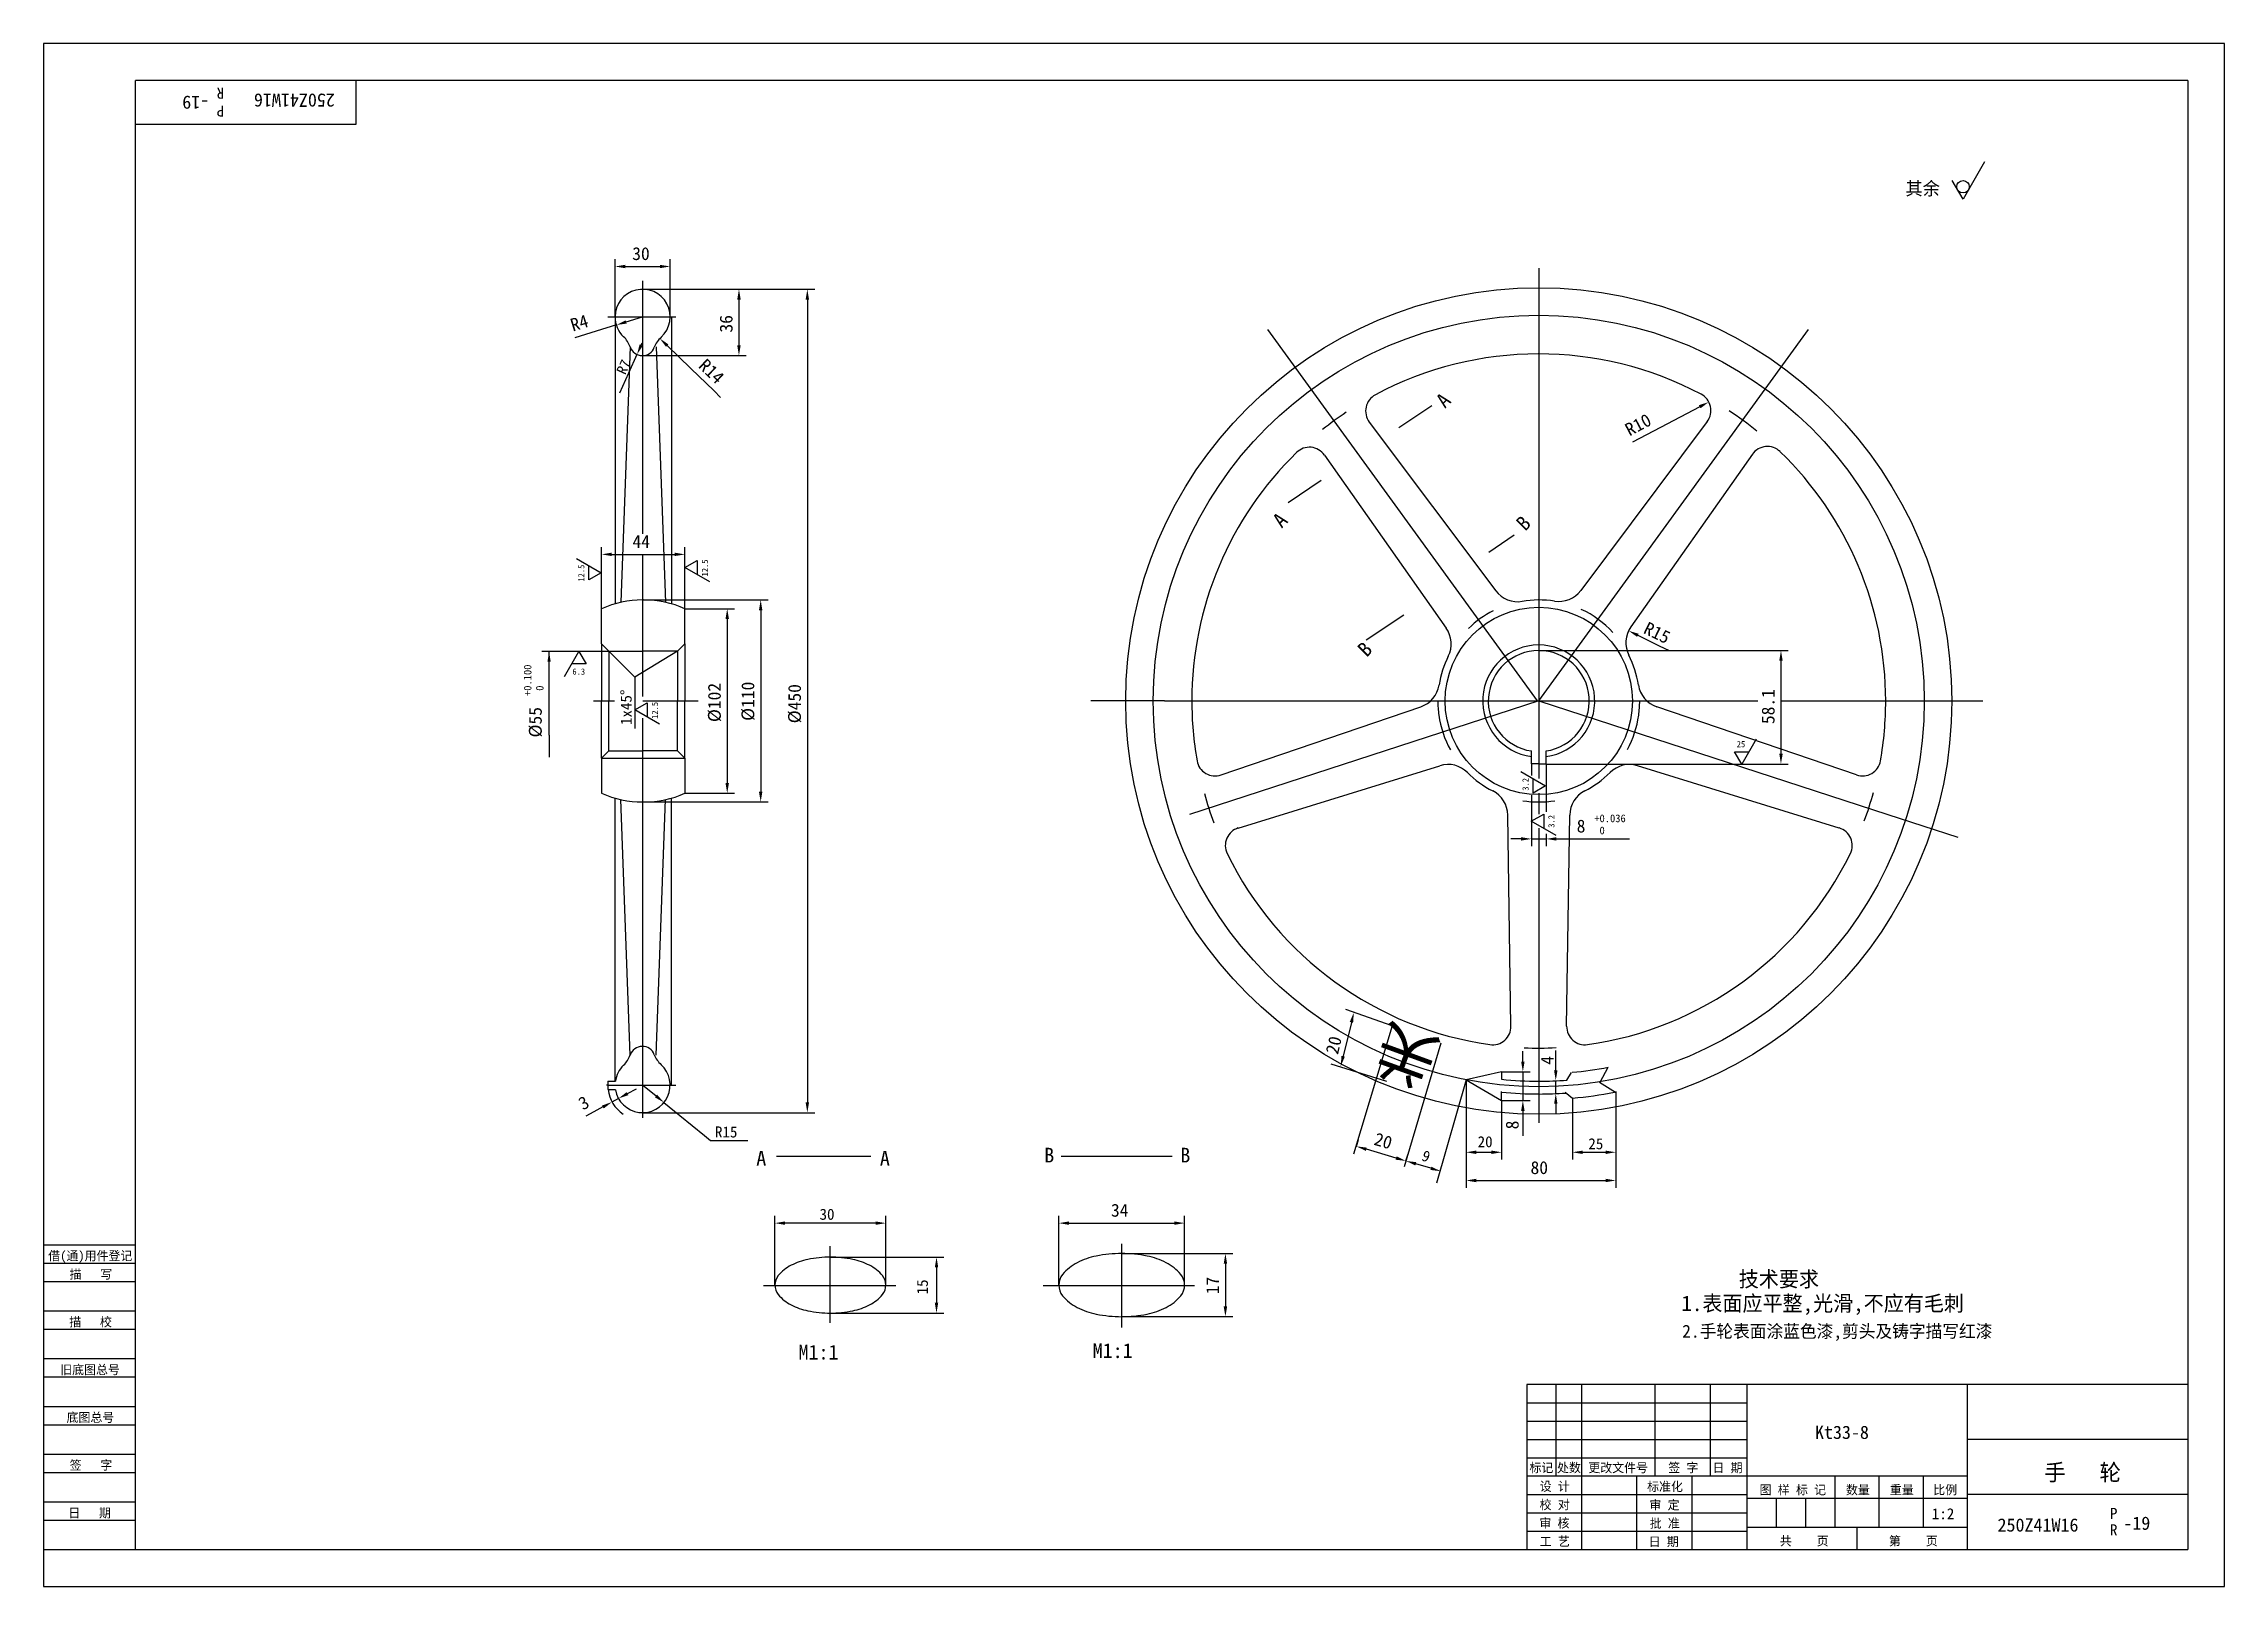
# Model space of a CAD drawing. Header units: metres. Extents: x 0 to 594, y 0 to 420.
import ezdxf

# ---------------------------------------------------------------- set-up
doc = ezdxf.new("R2010")
doc.units = ezdxf.units.M
for name, color, linetype in [('C', 6, 'Continuous'), ('D', 1, 'Continuous'), ('FL', 5, 'Continuous'), ('T', 7, 'Continuous'), ('TL', 4, 'Continuous')]:
    doc.layers.add(name, color=color, linetype=linetype)

# ---------------------------------------------------------------- blocks, each defined once
blk = doc.blocks.new('TUKUN2')
at = {"layer": 'FL'}
for p, q in [((594, 420), (0, 420)), ((0, 420), (0, 0)), ((594, 0), (594, 420)), ((0, 83), (25, 83)), ((0, 75), (25, 75)), ((0, 70), (25, 70)), ((0, 62), (25, 62)), ((0, 57), (25, 57)), ((412, 30), (412, 55)), ((419, 10), (419, 55)), ((439, 30), (439, 55)), ((454, 30), (454, 55)), ((0, 49), (25, 49)), ((404, 50), (464, 50)), ((0, 44), (25, 44)), ((404, 45), (464, 45)), ((0, 36), (25, 36)), ((404, 40), (464, 40)), ((0, 31), (25, 31)), ((404, 35), (464, 35)), ((449, 10), (449, 30)), ((404, 25), (464, 25)), ((0, 23), (25, 23)), ((0, 18), (25, 18)), ((404, 20), (464, 20)), ((404, 15), (464, 15)), ((0, 0), (594, 0))]:
    blk.add_line(p, q, dxfattribs=at)
at = {"layer": 'TL'}
for p, q in [((584, 410), (25, 410)), ((25, 10), (25, 410)), ((85, 410), (85, 398)), ((584, 410), (584, 10)), ((85, 398), (25, 398)), ((0, 93), (25, 93)), ((0, 88), (25, 88)), ((584, 55), (404, 55)), ((404, 55), (404, 10)), ((464, 10), (464, 55)), ((524, 10), (524, 55)), ((584, 40), (524, 40)), ((524, 30), (404, 30)), ((434, 10), (434, 30)), ((488, 16), (488, 30)), ((500, 16), (500, 30)), ((512, 16), (512, 30)), ((464, 24), (524, 24)), ((472, 16), (472, 24)), ((480, 16), (480, 24)), ((584, 25), (524, 25)), ((524, 16), (464, 16)), ((494, 10), (494, 16)), ((0, 10), (584, 10))]:
    blk.add_line(p, q, dxfattribs=at)
at = {"layer": 'T'}
for s, p in [('借(通)用件登记', (1.26, 88.76)), ('描   写', (7.09, 83.76)), ('描   校', (6.98, 70.76)), ('旧底图总号', (4.52, 57.76)), ('底图总号', (6.25, 44.76)), ('签   字', (7.1, 31.76)), ('标记', (404.71, 31.07)), ('处数', (412.22, 31.07)), ('更改文件号', (420.75, 31.07)), ('签 字', (442.53, 31.07)), ('日 期', (454.57, 31.07)), ('校 对', (407.48, 20.99)), ('设 计', (407.5, 25.99)), ('标准化', (436.77, 25.93)), ('审 定', (437.39, 20.93)), ('图 样 标 记', (467.4, 25.04)), ('数量', (490.92, 25.04)), ('重量', (502.88, 25.04)), ('比例', (514.7, 25.04)), ('日   期', (6.72, 18.76)), ('审 核', (407.41, 15.99)), ('批 准', (437.46, 15.93)), ('工 艺', (407.52, 10.99)), ('日 期', (437.18, 10.93)), ('共    页', (472.91, 11.13)), ('第    页', (502.62, 11.13))]:
    blk.add_text(s, height=2.5, dxfattribs=at).set_placement(p)

msp = doc.modelspace()

# ---------------------------------------------------------------- linework, layer by layer
at = {"layer": 'C'}
for p, q in [((407.25, 358.83), (407.25, 219.95)), ((163.16, 355.41), (163.16, 286.58)), ((153.68, 345.62), (172.23, 345.62)), ((406.89, 241.04), (333.42, 342.17)), ((407.25, 241.04), (480.73, 342.17)), ((163.16, 280.95), (163.16, 242.22)), ((149.75, 241.04), (155.49, 241.04)), ((163.22, 241.04), (178.25, 241.04)), ((305.32, 241.04), (285.21, 241.04)), ((305.32, 241.04), (466.9, 241.04)), ((407.25, 241.04), (312.15, 210.14)), ((407.25, 241.04), (502.36, 210.14)), ((473.22, 241.04), (528.19, 241.04)), ((163.16, 236.39), (163.16, 127.53)), ((407.25, 215.95), (407.25, 210.2)), ((502.36, 210.14), (511.87, 207.05)), ((407.25, 206.43), (407.25, 126.23)), ((511.87, 207.05), (521.38, 203.96)), ((153.68, 136.46), (153.3, 136.46)), ((153.68, 136.46), (172.23, 136.46)), ((214.16, 92.6), (214.16, 71.78)), ((293.55, 93.27), (293.55, 70.46)), ((196.12, 81.9), (232.12, 81.9)), ((272.29, 81.9), (313.51, 81.9))]:
    msp.add_line(p, q, dxfattribs=at)
msp.add_circle((407.25, 241.04), 105, dxfattribs=at)
msp.add_circle((407.25, 241.04), 105, dxfattribs=at)
msp.add_circle((407.25, 241.04), 105, dxfattribs=at)
at = {"layer": 'D'}
for p, q in [((528.66, 387.8), (522.81, 377.66)), ((522.81, 377.66), (519.88, 382.73)), ((155.66, 345.62), (155.66, 361.33)), ((158.46, 359.33), (167.86, 359.33)), ((170.66, 345.62), (170.66, 361.33)), ((163.16, 353.12), (191.4, 353.12)), ((191.4, 353.12), (210.03, 353.12)), ((158.67, 344.24), (163.16, 345.62)), ((189.4, 350.32), (189.4, 337.86)), ((208.03, 350.32), (208.03, 131.76)), ((150.49, 341.72), (144.67, 339.92)), ((156, 343.41), (150.49, 341.72)), ((161.62, 335.37), (159.31, 330.27)), ((162.78, 337.92), (163.07, 338.56)), ((163.16, 335.06), (191.4, 335.06)), ((169.86, 337.78), (176.32, 331.58)), ((159.31, 330.27), (156.87, 324.88)), ((176.32, 331.58), (182.64, 325.52)), ((182.64, 325.52), (184.4, 323.7)), ((451.1, 321.15), (440.37, 315.51)), ((440.37, 315.51), (432.77, 311.52)), ((145.14, 279.86), (151.9, 275.96)), ((151.96, 266.16), (151.96, 282.95)), ((154.76, 280.95), (171.88, 280.95)), ((174.66, 277.37), (178.04, 279.32)), ((174.68, 266.16), (174.68, 282.95)), ((178.04, 279.32), (178.04, 275.41)), ((148.52, 274), (148.52, 277.91)), ((151.9, 275.96), (148.52, 274)), ((181.42, 273.46), (174.66, 277.37)), ((163.16, 268.54), (197.32, 268.54)), ((174.68, 266.16), (188.2, 266.16)), ((186.2, 263.36), (186.2, 218.72)), ((195.32, 265.74), (195.32, 216.34)), ((434.24, 258.92), (440.09, 256.09)), ((440.09, 256.09), (442.76, 254.79)), ((153.85, 254.52), (135.68, 254.52)), ((137.68, 231.73), (137.68, 254.52)), ((141.9, 247.75), (145.81, 254.51)), ((147.76, 251.13), (143.85, 251.13)), ((145.81, 254.51), (147.76, 251.13)), ((153.96, 254.61), (161.03, 247.53)), ((172.68, 254.61), (161.03, 247.53)), ((407.25, 254.79), (475.22, 254.79)), ((473.22, 251.99), (473.22, 226.68)), ((161.03, 247.53), (161.03, 233.58)), ((161.03, 238.59), (164.41, 240.54)), ((167.79, 234.69), (161.03, 238.59)), ((164.41, 240.54), (164.41, 236.64)), ((137.68, 231.73), (137.68, 225.75)), ((462.54, 223.84), (460.59, 227.22)), ((460.59, 227.22), (464.5, 227.22)), ((466.45, 230.6), (462.54, 223.84)), ((402.33, 221.82), (409.09, 217.92)), ((405.25, 223.93), (405.25, 220.77)), ((405.71, 215.96), (405.71, 219.87)), ((409.19, 223.88), (475.22, 223.88)), ((409.25, 223.93), (409.25, 210.9)), ((174.68, 215.92), (188.2, 215.92)), ((405.25, 215.36), (405.25, 201.49)), ((409.09, 217.92), (405.71, 215.96)), ((163.16, 213.54), (197.32, 213.54)), ((405.22, 208.31), (408.6, 210.27)), ((411.98, 204.41), (405.22, 208.31)), ((408.6, 210.27), (408.6, 206.36)), ((402.45, 203.49), (399.65, 203.49)), ((405.25, 203.49), (409.25, 203.49)), ((409.25, 204.9), (409.25, 201.49)), ((412.05, 203.49), (414.85, 203.49)), ((414.85, 203.49), (417.28, 203.49)), ((417.28, 203.49), (431.95, 203.49)), ((367.31, 152.57), (354.7, 157.05)), ((356.22, 153.55), (353.98, 144.32)), ((367.31, 152.57), (356.82, 117.7)), ((380.55, 147.92), (370.59, 114.2)), ((402.92, 142.87), (402.92, 145.67)), ((411.88, 143.3), (411.88, 145.89)), ((411.88, 140.5), (411.88, 143.3)), ((365.85, 137.48), (350.72, 142.17)), ((387.45, 137.93), (379.38, 109.77)), ((387.45, 137.93), (387.45, 116.18)), ((397.1, 140.07), (404.92, 140.07)), ((402.92, 140.07), (402.92, 132.25)), ((411.88, 134.17), (411.88, 137.7)), ((156.58, 132.82), (154.79, 131.84)), ((159.04, 134.15), (161.51, 135.49)), ((166.81, 133.49), (163.16, 136.46)), ((168.98, 131.73), (173.32, 128.19)), ((397.1, 132.25), (404.92, 132.25)), ((397.14, 132.38), (397.14, 116.18)), ((411.88, 131.37), (411.88, 128.57)), ((416.43, 132.92), (416.43, 116.18)), ((428.24, 134.7), (428.24, 116.18)), ((149.86, 129.17), (147.73, 128.02)), ((152.33, 130.51), (149.86, 129.17)), ((163.16, 128.96), (210.03, 128.96)), ((173.32, 128.19), (179.98, 122.77)), ((402.92, 129.45), (402.92, 126.65)), ((402.92, 126.65), (402.92, 124.23)), ((179.98, 122.77), (181.63, 121.37)), ((181.63, 121.37), (191.86, 121.37)), ((357.61, 119.78), (358.17, 121.7)), ((368.39, 116.61), (360.3, 118.99)), ((402.92, 124.23), (402.92, 122.62)), ((199.61, 117.09), (225.32, 117.09)), ((277.16, 117.09), (307.36, 117.09)), ((371.08, 115.82), (371.64, 117.74)), ((377.86, 113.82), (373.76, 115.03)), ((387.45, 116.18), (387.45, 108.5)), ((390.25, 118.18), (394.34, 118.18)), ((419.23, 118.18), (425.44, 118.18)), ((428.24, 116.18), (428.24, 108.5)), ((390.25, 110.5), (425.44, 110.5)), ((199.16, 81.9), (199.16, 100.89)), ((226.62, 98.89), (201.96, 98.89)), ((229.42, 81.9), (229.42, 100.89)), ((276.51, 82.06), (276.51, 100.89)), ((279.31, 98.89), (307.99, 98.89)), ((310.79, 81.9), (310.79, 100.89)), ((214.16, 89.63), (245.21, 89.63)), ((293.65, 90.62), (323.9, 90.62)), ((243.21, 86.83), (243.21, 77.2)), ((321.9, 87.82), (321.9, 76.23)), ((214.16, 74.4), (245.21, 74.4)), ((293.65, 73.43), (323.9, 73.43))]:
    msp.add_line(p, q, dxfattribs=at)
msp.add_circle((522.81, 381.04), 1.69, dxfattribs=at)
msp.add_arc((163.16, 136.46), 9.5, 187.32, 235.85, dxfattribs=at)
for points in [[(158.46, 359.79), (158.46, 358.86), (155.66, 359.33)], [(167.86, 359.79), (167.86, 358.86), (170.66, 359.33)], [(188.93, 350.32), (189.87, 350.32), (189.4, 353.12)], [(207.56, 350.32), (208.49, 350.32), (208.03, 353.12)], [(158.81, 343.79), (158.53, 344.68), (156, 343.41)], [(169.54, 337.44), (170.19, 338.12), (167.84, 339.72)], [(163.2, 337.73), (162.35, 338.12), (161.62, 335.37)], [(188.93, 337.86), (189.87, 337.86), (189.4, 335.06)], [(451.32, 320.74), (450.88, 321.56), (453.58, 322.45)], [(154.76, 281.42), (154.76, 280.49), (151.96, 280.95)], [(171.88, 281.42), (171.88, 280.49), (174.68, 280.95)], [(194.85, 265.74), (195.78, 265.74), (195.32, 268.54)], [(185.73, 263.36), (186.67, 263.36), (186.2, 266.16)], [(434.04, 258.5), (434.44, 259.34), (431.72, 260.15)], [(137.23, 251.72), (137.68, 254.52), (138.13, 251.72)], [(472.76, 251.99), (473.69, 251.99), (473.22, 254.79)], [(472.76, 226.68), (473.69, 226.68), (473.22, 223.88)], [(185.73, 218.72), (186.67, 218.72), (186.2, 215.92)], [(194.85, 216.34), (195.78, 216.34), (195.32, 213.54)], [(402.45, 203.96), (402.45, 203.03), (405.25, 203.49)], [(412.05, 203.96), (412.05, 203.03), (409.25, 203.49)], [(355.77, 153.66), (356.68, 153.44), (356.89, 156.27)], [(353.52, 144.43), (354.43, 144.21), (353.31, 141.6)], [(402.45, 142.87), (403.39, 142.87), (402.92, 140.07)], [(411.42, 140.5), (412.35, 140.5), (411.88, 137.7)], [(152.1, 130.92), (152.55, 130.1), (154.79, 131.84)], [(158.82, 134.56), (159.27, 133.74), (156.58, 132.82)], [(166.51, 133.13), (167.1, 133.86), (168.98, 131.73)], [(207.56, 131.76), (208.49, 131.76), (208.03, 128.96)], [(402.45, 129.45), (403.39, 129.45), (402.92, 132.25)], [(411.42, 131.37), (412.35, 131.37), (411.88, 134.17)], [(360.43, 119.44), (360.16, 118.54), (357.61, 119.78)], [(368.52, 117.06), (368.26, 116.16), (371.08, 115.82)], [(373.9, 115.47), (373.63, 114.58), (371.08, 115.82)], [(377.99, 114.26), (377.73, 113.37), (380.55, 113.02)], [(390.25, 118.64), (390.25, 117.71), (387.45, 118.18)], [(394.34, 118.64), (394.34, 117.71), (397.14, 118.18)], [(419.23, 118.64), (419.23, 117.71), (416.43, 118.18)], [(425.44, 118.64), (425.44, 117.71), (428.24, 118.18)], [(390.25, 110.97), (390.25, 110.03), (387.45, 110.5)], [(425.44, 110.97), (425.44, 110.03), (428.24, 110.5)], [(201.96, 99.35), (201.96, 98.42), (199.16, 98.89)], [(226.62, 99.35), (226.62, 98.42), (229.42, 98.89)], [(279.31, 99.35), (279.31, 98.42), (276.51, 98.89)], [(307.99, 99.35), (307.99, 98.42), (310.79, 98.89)], [(242.74, 86.83), (243.67, 86.83), (243.21, 89.63)], [(321.43, 87.82), (322.37, 87.82), (321.9, 90.62)], [(242.74, 77.2), (243.67, 77.2), (243.21, 74.4)], [(321.43, 76.23), (322.37, 76.23), (321.9, 73.43)]]:
    msp.add_solid(points, dxfattribs=at)
at = {"layer": 'TL'}
for p, q in [((155.66, 345.62), (155.66, 267.5)), ((170.98, 345.62), (170.98, 267.5)), ((159.76, 337.42), (157.26, 267.9)), ((166.88, 337.42), (169.38, 267.9)), ((378.15, 321.4), (369.18, 315.36)), ((361.1, 316.99), (395.52, 271.07)), ((453.15, 317.13), (418.67, 271.12)), ((348.86, 308), (382.02, 260.89)), ((465.43, 308.21), (432.34, 261.19)), ((348, 301.08), (338.96, 294.98)), ((400.59, 286.19), (393.62, 281.5)), ((151.96, 256.61), (151.96, 266.16)), ((174.68, 256.61), (174.68, 266.16)), ((370.46, 264.44), (360.23, 257.56)), ((153.96, 254.61), (151.96, 256.61)), ((151.96, 256.61), (151.96, 241.04)), ((172.68, 254.61), (174.68, 256.61)), ((174.68, 256.61), (174.68, 241.04)), ((153.96, 254.61), (163.3, 254.61)), ((153.96, 254.61), (153.96, 241.04)), ((172.68, 254.61), (163.34, 254.61)), ((172.68, 254.61), (172.68, 241.04)), ((151.96, 225.48), (151.96, 241.04)), ((153.96, 227.48), (153.96, 241.04)), ((172.68, 227.48), (172.68, 241.04)), ((174.68, 225.48), (174.68, 241.04)), ((320.71, 220.9), (375.12, 239.48)), ((493.8, 220.9), (439.39, 239.48)), ((153.96, 227.48), (151.96, 225.48)), ((153.96, 227.48), (163.3, 227.48)), ((172.68, 227.48), (163.34, 227.48)), ((172.68, 227.48), (174.68, 225.48)), ((405.25, 223.93), (405.25, 227.44)), ((409.25, 223.93), (409.25, 227.44)), ((151.96, 225.48), (151.96, 215.92)), ((151.96, 225.48), (174.74, 225.48)), ((174.68, 225.48), (174.68, 215.92)), ((325.4, 206.46), (380.34, 223.41)), ((407.25, 223.93), (405.25, 223.93)), ((407.25, 223.93), (409.25, 223.93)), ((489.11, 206.46), (434.17, 223.41)), ((155.66, 137.51), (155.66, 214.58)), ((159.76, 144.66), (157.26, 214.18)), ((166.88, 144.66), (169.38, 214.18)), ((170.98, 136.46), (170.98, 214.58)), ((399.67, 152.51), (398.81, 210)), ((414.84, 152.51), (415.7, 210)), ((153.72, 137.51), (155.74, 137.51)), ((397.1, 140.07), (387.45, 137.93)), ((387.45, 137.93), (397.1, 132.25)), ((397.1, 140.07), (397.1, 138.04)), ((414.93, 137.83), (416.2, 139.94)), ((423.77, 137.29), (428.14, 134.57)), ((423.94, 137.29), (426.19, 141.32)), ((153.72, 135.25), (155.74, 135.25)), ((397.1, 132.25), (397.1, 134.69)), ((414.4, 134.51), (416.48, 132.93))]:
    msp.add_line(p, q, dxfattribs=at)
for points in [[(214.29, 89.63, 0.05), (208.17, 89, 0.07), (203.59, 87.4, 0.1), (200.09, 84.6, 0.17), (199.16, 82.02, 0.17), (200.09, 79.43, 0.1), (203.59, 76.63, 0.07), (208.17, 75.03, 0.05), (214.29, 74.4, 0.05), (220.41, 75.03, 0.07), (224.99, 76.63, 0.1), (228.5, 79.43, 0.17), (229.42, 82.02, 0.17), (228.5, 84.6, 0.1), (224.99, 87.4, 0.07), (220.41, 89, 0.05)], [(293.65, 90.62, 0.05), (286.72, 89.91, 0.07), (281.53, 88.1, 0.1), (277.56, 84.93, 0.17), (276.51, 82.02, 0.17), (277.56, 79.1, 0.1), (281.53, 75.94, 0.07), (286.72, 74.13, 0.05), (293.65, 73.42, 0.05), (300.58, 74.13, 0.07), (305.77, 75.94, 0.1), (309.75, 79.1, 0.17), (310.79, 82.02, 0.17), (309.75, 84.93, 0.1), (305.77, 88.1, 0.07), (300.58, 89.91, 0.05)]]:
    msp.add_lwpolyline(points, format="xyb", close=True, dxfattribs=at)
for radius in [112.5, 25.5]:
    msp.add_circle((407.25, 241.04), radius, dxfattribs=at)
for centre, radius, start, end in [((163.16, 345.62), 7.5, 312.16, 180), ((163.16, 345.62), 7.5, 180, 226.25), ((159.36, 341.65), 2, 226.25, 226.25), ((159.36, 341.65), 2, 226.25, 226.25), ((159.36, 341.65), 2, 226.25, 226.25), ((153.14, 335.15), 7, 18.99, 46.25), ((172.9, 334.87), 7, 132.16, 159.43), ((163.07, 338.56), 3.5, 198.99, 339.43), ((407.25, 241.04), 94.5, 62.09, 118.1), ((365.1, 319.99), 5, 118.1, 216.86), ((449.15, 320.13), 5, 323.14, 62.09), ((407.25, 241.04), 94.5, 123.73, 128.54), ((407.25, 241.04), 94.5, 51.04, 56.74), ((344.77, 305.12), 5, 35.14, 134.28), ((469.52, 305.33), 5, 45.91, 144.86), ((407.25, 241.04), 94.5, 0, 45.91), ((407.25, 241.04), 94.5, 134.28, 180), ((163.16, 241.04), 27.5, 90, 114.03), ((163.48, 241.04), 27.5, 65.97, 90), ((401.52, 275.57), 7.5, 216.86, 279.43), ((407.25, 241.04), 27.5, 81.1, 99.43), ((412.67, 275.62), 7.5, 261.1, 323.14), ((407.25, 241.04), 27.5, 116.81, 134.01), ((407.25, 241.04), 27.5, 42.73, 65.07), ((375.89, 256.57), 7.5, 333.65, 35.14), ((407.25, 241.04), 15.25, 277.54, 262.46), ((438.47, 256.87), 7.5, 144.86, 206.9), ((407.25, 241.04), 27.5, 153.65, 170.9), ((407.25, 241.04), 13.75, 278.36, 261.64), ((407.25, 241.04), 27.5, 9.1, 26.9), ((372.69, 246.58), 7.5, 288.86, 350.9), ((441.81, 246.58), 7.5, 189.1, 251.14), ((407.25, 241.04), 94.5, 180, 189.91), ((407.25, 241.04), 27.5, 180, 188.06), ((407.25, 241.04), 27.5, 351.84, 0), ((407.25, 241.04), 94.5, 350.09, 0), ((407.25, 241.04), 27.5, 188.06, 209.01), ((407.25, 241.04), 27.5, 331.36, 351.84), ((319.09, 225.63), 5, 189.91, 288.86), ((382.55, 216.25), 7.5, 45.1, 107.14), ((407.25, 241.04), 27.5, 225.1, 242.9), ((407.25, 241.04), 27.5, 297.1, 314.9), ((431.96, 216.25), 7.5, 72.86, 134.9), ((495.42, 225.63), 5, 251.14, 350.09), ((163.16, 241.04), 27.5, 245.97, 270), ((163.48, 241.04), 27.5, 270, 294.03), ((407.25, 241.04), 94.5, 195.45, 200.53), ((391.31, 209.88), 7.5, 0.86, 62.9), ((407.25, 241.04), 27.5, 260.94, 279.14), ((423.2, 209.88), 7.5, 117.1, 179.14), ((407.25, 241.04), 94.5, 339.78, 344.72), ((326.87, 201.69), 5, 107.14, 206.09), ((487.64, 201.69), 5, 333.91, 72.86), ((407.25, 241.04), 94.5, 206.09, 261.91), ((407.25, 241.04), 94.5, 278.09, 333.91), ((394.67, 152.43), 5, 261.91, 0.86), ((419.84, 152.43), 5, 179.14, 278.09), ((153.14, 146.94), 7, 313.75, 341.01), ((163.07, 143.52), 3.5, 20.57, 161.01), ((172.9, 147.21), 7, 200.57, 227.84), ((407.25, 241.04), 94.5, 267.61, 272.9), ((163.16, 136.46), 9.5, 173.68, 180.5), ((163.16, 136.46), 7.5, 133.75, 171.99), ((163.16, 136.46), 7.5, 189.53, 47.84), ((159.36, 140.43), 2, 133.75, 133.75), ((159.36, 140.43), 2, 133.75, 133.75), ((159.36, 140.43), 2, 133.75, 133.75), ((407.25, 241.04), 103.5, 264.37, 270.02), ((407.25, 241.04), 103.5, 270.02, 274.25), ((407.25, 241.04), 101.5, 275.14, 280.75), ((163.16, 136.3), 9.5, 179.5, 186.32), ((407.25, 241.55), 107.5, 264.58, 270.02), ((407.25, 241.04), 107, 270.04, 273.98), ((407.25, 241.04), 108.5, 274.88, 280.94)]:
    msp.add_arc(centre, radius, start, end, dxfattribs=at)

# ---------------------------------------------------------------- block references
at = {"layer": 'D'}
msp.add_blockref('TUKUN2', (0, 0), dxfattribs=at)

# ---------------------------------------------------------------- texts
for s, height, rotation, p in [('-19', 3.6, 180, (45.11, 405.78)), ('R', 3, 180, (49.19, 407.98)), ('250Z41W16', 3.6, 180, (79.33, 406.38)), ('P', 3, 180, (49.19, 403.13)), ('R4', 3.5, 17.13, (144.16, 341.6)), ('36', 3.5, 90, (187.65, 341.34)), ('R7', 2.8, 65.63, (158.44, 329.68)), ('R14', 3.5, 316.19, (178.13, 332)), ('A', 4, 45, (381.7, 320.54)), ('R10', 3.5, 27.73, (431.96, 313.06)), ('A', 4, 45, (337.21, 287.94)), ('B', 4, 45, (403.51, 287.09)), ('12.5', 1.7, 90, (180.97, 274.94)), ('12.5', 1.7, 90, (147.29, 273.53)), ('R15', 3.5, 334.13, (435.51, 259.61)), ('B', 4, 45, (360.32, 252.77)), ('+0.100', 2.1, 90, (132.88, 242.39)), (' 0', 2.1, 90, (136.17, 242.39)), ('1x45%%d', 3, 90, (160.17, 234.49)), ('%%C102', 3.5, 90, (184.45, 235.29)), ('%%c110', 3.5, 90, (193.57, 235.62)), ('%%c450', 3.5, 90, (206.28, 234.96)), ('58.1', 3.5, 90, (471.47, 234.75)), ('%%C55', 3.5, 90, (135.68, 231.1)), ('12.5', 1.7, 90, (167.34, 236.16)), ('3.2', 1.7, 90, (404.48, 216.61)), ('3.2', 1.7, 90, (411.53, 206.53)), ('20', 3.5, 76.32, (352.53, 144.63)), ('关', 12.8, 160, (381.15, 147.61)), ('4', 3.5, 90, (411.32, 142.02)), ('3', 3.5, 28.47, (146.9, 129.55)), ('8', 3.5, 90, (401.76, 124.42)), ('20', 3.5, 343.62, (362.12, 120.28)), ('9', 3, 340, (375.1, 116.05)), ('15', 3, 90, (240.86, 79.48)), ('17', 3.5, 90, (320.15, 79.52))]:
    msp.add_text(s, height=height, rotation=rotation, dxfattribs=at).set_placement(p)
for s, height, p in [('其余', 3.6, (507.15, 378.76)), ('30', 3.5, (160.33, 361.08)), ('44', 3.5, (160.4, 282.7)), ('6.3', 1.7, (144.03, 248.2)), ('25', 1.7, (461.17, 228.45)), ('8', 3.5, (417.58, 205.24)), ('+0.036', 2.1, (422.37, 208.04)), (' 0', 2.1, (422.37, 204.75)), ('R15', 3, (182.86, 122.21)), ('B', 4, (272.55, 115.4)), ('B', 4, (309.62, 115.4)), ('20', 3, (390.6, 119.55)), ('25', 3, (420.75, 119)), ('A', 4, (194.11, 114.56)), ('A', 4, (227.78, 114.56)), ('80', 3.5, (405.01, 112.25)), ('30', 3, (211.34, 99.8)), ('34', 3.5, (290.73, 100.64)), ('技术要求', 4.2, (461.73, 81.55)), ('1.表面应平整,光滑,不应有毛刺', 4.2, (446.1, 74.95)), ('2.手轮表面涂蓝色漆,剪头及铸字描写红漆', 3.5, (446.32, 67.71)), ('M1:1', 4, (205.62, 61.76)), ('M1:1', 4, (285.75, 62.17)), ('Kt33-8', 3.6, (482.48, 40.14)), ('手   轮', 4.5, (544.95, 28.78)), ('1:2', 3, (514.31, 18.27)), ('250Z41W16', 3.6, (532.21, 14.91)), ('P', 3, (562.83, 18.36)), ('-19', 3.6, (566.48, 15.4)), ('R', 3, (562.83, 13.89))]:
    msp.add_text(s, height=height, dxfattribs=at).set_placement(p)

doc.saveas('drawing.dxf')
